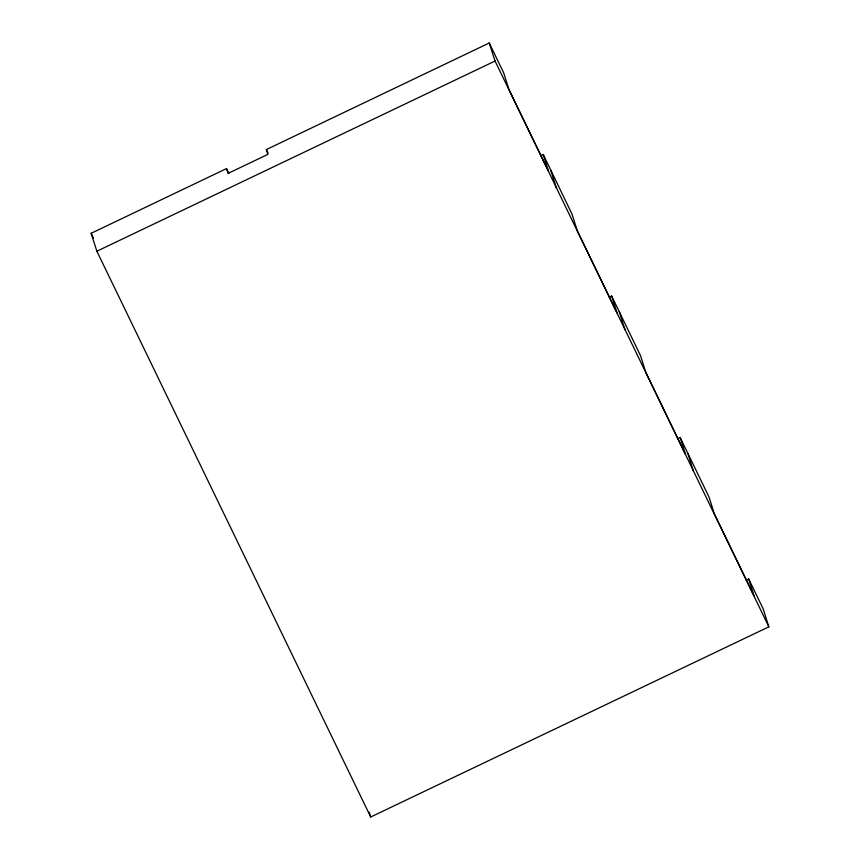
<?xml version="1.0" encoding="UTF-8"?>
<svg xmlns="http://www.w3.org/2000/svg" width="860" height="860" viewBox="0 0 860 860"><rect width="100%" height="100%" fill="white"/><g stroke="black" fill="none" stroke-linecap="round" stroke-linejoin="round"><path stroke-width="1.29" d="M746.254 580.081L748.673 578.92L763.11 608.719L768.851 626.832L370.703 817L96.868 251.227L91.149 233.307L226.524 168.592L228.825 173.354M226.524 168.592L228.05 173.408L267.858 154.381L266.342 149.565L489.243 43L503.605 72.648L508.959 89.515L548.615 171.387L543.262 154.531L540.843 155.692M96.868 251.227L495.059 61.028L489.243 43M609.267 297.184L611.686 296.023L640.507 355.621L645.86 372.477L685.506 454.36L680.163 437.503L677.734 438.654M543.262 154.531L572.029 214.151L577.383 231.007L617.039 312.889L611.686 296.023M680.163 437.503L709.027 497.037L714.37 513.904L754.026 595.776L748.673 578.92M495.059 61.028L768.851 626.832M266.342 149.565L268.062 153.123M91.149 233.307L93.46 238.07M624.994 329.799L619.297 311.739M369.176 812.184L370.703 817M687.774 453.209L693.472 471.269M550.787 170.301L556.506 188.361"/></g></svg>
